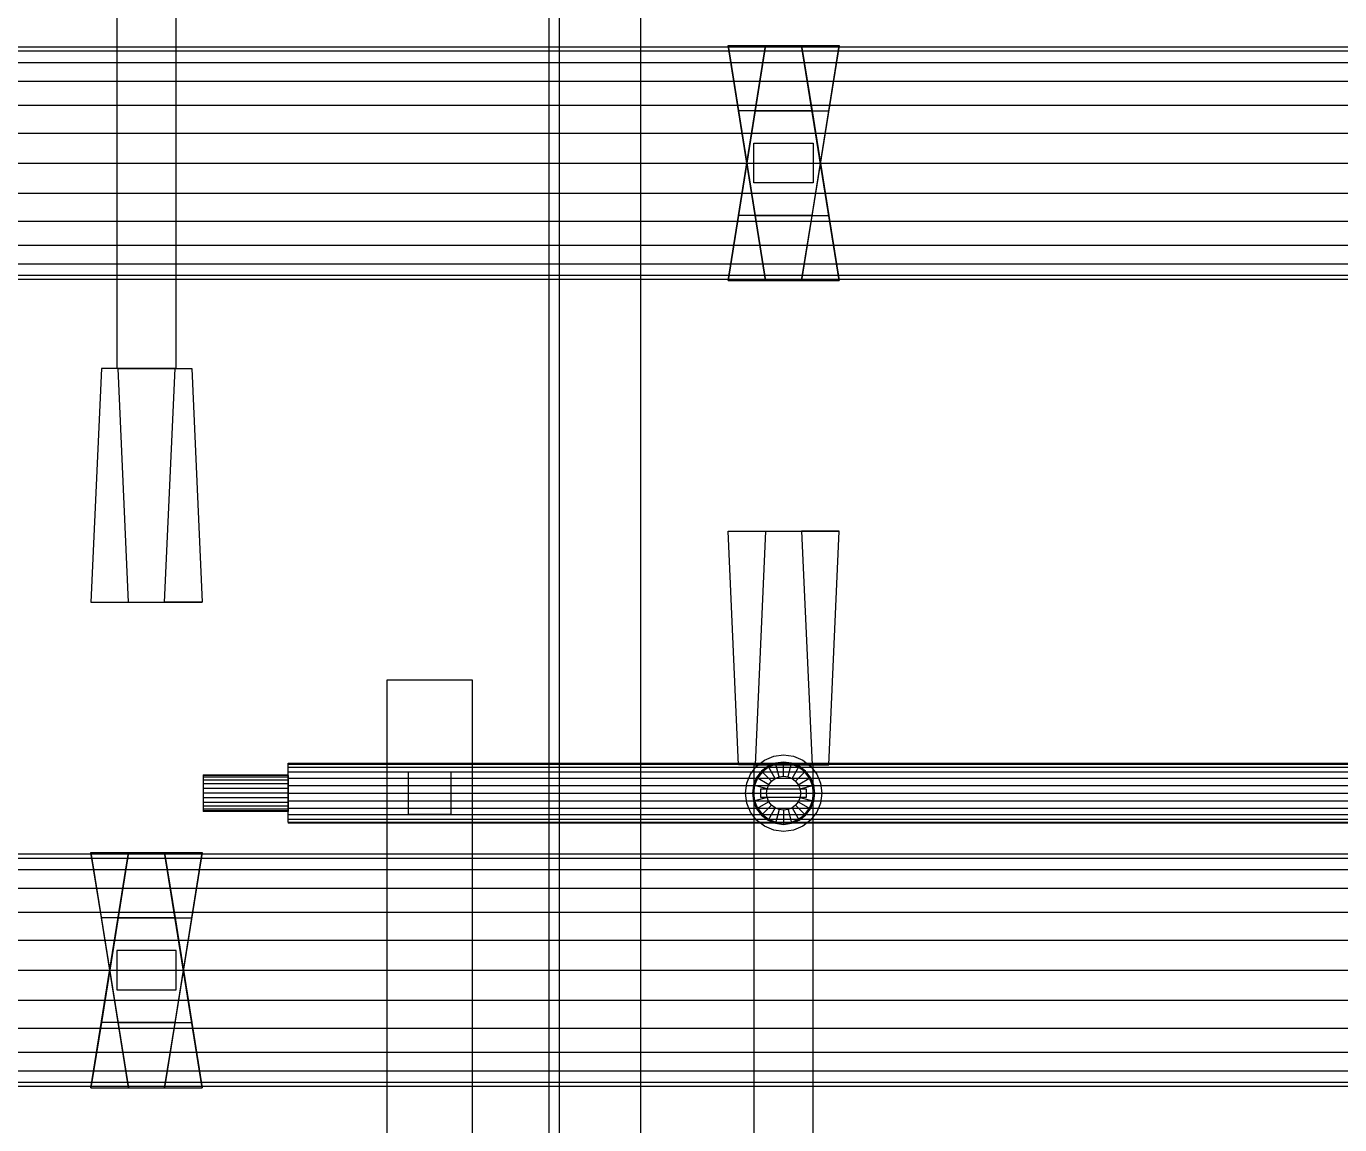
# Model space of a CAD drawing. Header units: millimetres. Extents: x -191664 to 191490, y -197311 to 10263.
# Drawn here: x 3140 to 4068, y -89994 to -89218 of the extents above; entities that cross this region are included whole.
import ezdxf

# ---------------------------------------------------------------- set-up
doc = ezdxf.new("R2010")
doc.units = ezdxf.units.MM
doc.layers.add('DET_mezcladora_superior', color=7, linetype='Continuous', lineweight=0)
doc.layers.add('R15_COTAS_TRANSPORTE_P', color=1, linetype='Continuous', lineweight=0)
doc.dimstyles.new('PLANTA_20', dxfattribs={"dimtxt": 50, "dimasz": 30, "dimexe": 30, "dimexo": 16, "dimgap": 20, "dimtad": 1, "dimtih": 1, "dimtoh": 1, "dimdec": 1, "dimzin": 0, "dimdsep": 46, "dimcen": 0.09, "dimadec": 0, "dimazin": 0, "dimtfac": 1, "dimtdec": 4, "dimtofl": 0, "dimtmove": 0, "dimatfit": 3, "dimfxl": 1, "dimtolj": 1, "dimtzin": 0, "dimarcsym": 0})

# ---------------------------------------------------------------- blocks, each defined once
blk = doc.blocks.new('*D133')
at = {"layer": 'Defpoints', "color": 0, "transparency": 16777216}
for p in [(439.69, -194147.98), (217.89, -194406.09), (-500, -194490), (-500, -194490), (500, -194490)]:
    blk.add_point(p, dxfattribs=at)
at = {"layer": 'R15_COTAS_TRANSPORTE_P', "color": 0, "lineweight": -2, "transparency": 16777216}
blk.add_arc((-500, -194490), 722.77, 2.37834, 17.62166, dxfattribs=at)
at = {"layer": 'R15_COTAS_TRANSPORTE_P', "color": 0, "transparency": 16777216}
for points in [[(184.12, -194272.81), (193.59, -194269.58), (179.18, -194242.8)], [(227.15, -194459.9), (217.15, -194460.11), (222.77, -194490)]]:
    blk.add_solid(points, dxfattribs=at)

msp = doc.modelspace()

# ---------------------------------------------------------------- linework, layer by layer
at = {"layer": 'DET_mezcladora_superior', "color": 8, "true_color": 0x667b86}
for p, q in [((3509.17, -88850), (3509.17, -90350)), ((3516.67, -90350), (3516.67, -88850)), ((3574.17, -90350), (3574.17, -88850))]:
    msp.add_line(p, q, dxfattribs=at)
at = {"layer": 'DET_mezcladora_superior', "color": 9, "true_color": 0xc6c9c8}
for p, q in [((3204, -89170), (3204, -89315)), ((3246, -89315), (3246, -89170)), ((3654, -89329), (3654, -89301)), ((3654, -89301), (3696, -89301)), ((3696, -89301), (3696, -89329)), ((3204, -89315), (3246, -89315)), ((3204, -89315), (3204, -89460)), ((3246, -89460), (3246, -89315)), ((3696, -89329), (3654, -89329)), ((3246, -89460), (3204, -89460)), ((3654, -89740), (3696, -89740)), ((3654, -89740), (3654, -89885)), ((3696, -89885), (3696, -89740)), ((3204, -89871), (3204, -89899)), ((3246, -89871), (3204, -89871)), ((3246, -89899), (3246, -89871)), ((3654, -89885), (3696, -89885)), ((3654, -89885), (3654, -90030)), ((3696, -90030), (3696, -89885)), ((3204, -89899), (3246, -89899))]:
    msp.add_line(p, q, dxfattribs=at)
at = {"layer": 'DET_mezcladora_superior', "color": 254, "true_color": 0xdce0df}
for p, q in [((3643.08, -89278), (3635.72, -89232)), ((3635.72, -89232), (3662.28, -89398)), ((3635.72, -89232), (3687.72, -89232)), ((3635.72, -89398), (3662.28, -89232)), ((3662.28, -89232), (3654.92, -89278)), ((3662.28, -89232), (3714.28, -89232)), ((3714.28, -89398), (3687.72, -89232)), ((3687.72, -89232), (3695.08, -89278)), ((3714.28, -89232), (3687.72, -89398)), ((3706.92, -89278), (3714.28, -89232)), ((7835, -89233), (1315, -89233)), ((1315, -89235.79), (7835, -89235.79)), ((1315, -89243.99), (7835, -89243.99)), ((1315, -89257.02), (7835, -89257.02)), ((1315, -89274), (7835, -89274)), ((3654.92, -89352), (3643.08, -89278)), ((3695.08, -89278), (3643.08, -89278)), ((3654.92, -89278), (3643.08, -89352)), ((3654.92, -89278), (3706.92, -89278)), ((3695.08, -89278), (3706.92, -89352)), ((3695.08, -89352), (3706.92, -89278)), ((1315, -89293.78), (7835, -89293.78)), ((1315, -89315), (7835, -89315)), ((1315, -89336.22), (7835, -89336.22)), ((3643.08, -89352), (3635.72, -89398)), ((3695.08, -89352), (3643.08, -89352)), ((3662.28, -89398), (3654.92, -89352)), ((3654.92, -89352), (3706.92, -89352)), ((3687.72, -89398), (3695.08, -89352)), ((3706.92, -89352), (3714.28, -89398)), ((1315, -89356), (7835, -89356)), ((1315, -89372.98), (7835, -89372.98)), ((1315, -89386.01), (7835, -89386.01)), ((1315, -89394.21), (7835, -89394.21)), ((1315, -89397), (7835, -89397)), ((3635.72, -89398), (3687.72, -89398)), ((3662.28, -89398), (3714.28, -89398)), ((3193.08, -89460), (3185.72, -89625)), ((3204.92, -89460), (3193.08, -89460)), ((3245.08, -89460), (3193.08, -89460)), ((3212.28, -89625), (3204.92, -89460)), ((3204.92, -89460), (3256.92, -89460)), ((3237.72, -89625), (3245.08, -89460)), ((3245.08, -89460), (3256.92, -89460)), ((3256.92, -89460), (3264.28, -89625)), ((3643.08, -89740), (3635.72, -89575)), ((3635.72, -89575), (3662.28, -89575)), ((3635.72, -89575), (3687.72, -89575)), ((3662.28, -89575), (3654.92, -89740)), ((3662.28, -89575), (3714.28, -89575)), ((3714.28, -89575), (3687.72, -89575)), ((3687.72, -89575), (3695.08, -89740)), ((3706.92, -89740), (3714.28, -89575)), ((3185.72, -89625), (3212.28, -89625)), ((3185.72, -89625), (3237.72, -89625)), ((3212.28, -89625), (3264.28, -89625)), ((3264.28, -89625), (3237.72, -89625)), ((3654.92, -89740), (3643.08, -89740)), ((3695.08, -89740), (3643.08, -89740)), ((3654.92, -89740), (3706.92, -89740)), ((3695.08, -89740), (3706.92, -89740)), ((7835, -89803), (1315, -89803)), ((1315, -89805.79), (7835, -89805.79)), ((3185.72, -89968), (3212.28, -89802)), ((3193.08, -89848), (3185.72, -89802)), ((3185.72, -89802), (3212.28, -89968)), ((3185.72, -89802), (3237.72, -89802)), ((3212.28, -89802), (3204.92, -89848)), ((3212.28, -89802), (3264.28, -89802)), ((3264.28, -89802), (3237.72, -89968)), ((3264.28, -89968), (3237.72, -89802)), ((3237.72, -89802), (3245.08, -89848)), ((3256.92, -89848), (3264.28, -89802)), ((1315, -89813.99), (7835, -89813.99)), ((1315, -89827.02), (7835, -89827.02)), ((1315, -89844), (7835, -89844)), ((3204.92, -89848), (3193.08, -89922)), ((3204.92, -89922), (3193.08, -89848)), ((3245.08, -89848), (3193.08, -89848)), ((3204.92, -89848), (3256.92, -89848)), ((3245.08, -89922), (3256.92, -89848)), ((3245.08, -89848), (3256.92, -89922)), ((1315, -89863.78), (7835, -89863.78)), ((1315, -89885), (7835, -89885)), ((1315, -89906.22), (7835, -89906.22)), ((1315, -89926), (7835, -89926)), ((3193.08, -89922), (3185.72, -89968)), ((3245.08, -89922), (3193.08, -89922)), ((3212.28, -89968), (3204.92, -89922)), ((3204.92, -89922), (3256.92, -89922)), ((3237.72, -89968), (3245.08, -89922)), ((3256.92, -89922), (3264.28, -89968)), ((1315, -89942.98), (7835, -89942.98)), ((1315, -89956.01), (7835, -89956.01)), ((1315, -89964.21), (7835, -89964.21)), ((1315, -89967), (7835, -89967)), ((3185.72, -89968), (3237.72, -89968)), ((3212.28, -89968), (3264.28, -89968))]:
    msp.add_line(p, q, dxfattribs=at)
at = {"layer": 'DET_mezcladora_superior', "color": 139, "true_color": 0x344b58}
for p, q in [((3395, -90580), (3395, -89680)), ((3395, -89680), (3455, -89680)), ((3455, -89680), (3455, -90580)), ((3659, -89763), (3659, -89757)), ((3659, -89757), (3691, -89757)), ((3691, -89757), (3691, -89763)), ((3691, -89763), (3659, -89763))]:
    msp.add_line(p, q, dxfattribs=at)
at = {"layer": 'DET_mezcladora_superior', "color": 9, "true_color": 0xb9c5c9}
for p, q in [((3668.01, -89733.92), (3675, -89733)), ((3675, -89733), (3681.99, -89733.92)), ((3651.62, -89746.5), (3655.91, -89740.91)), ((3655.91, -89740.91), (3661.5, -89736.62)), ((3661.5, -89736.62), (3668.01, -89733.92)), ((3681.99, -89733.92), (3688.5, -89736.62)), ((3688.5, -89736.62), (3694.09, -89740.91)), ((3694.09, -89740.91), (3698.38, -89746.5)), ((3265, -89747), (3265, -89747.44)), ((3265, -89747), (3325, -89747)), ((3265, -89747.44), (3265, -89748.74)), ((3325, -89747.44), (3265, -89747.44)), ((3265, -89748.74), (3265, -89750.81)), ((3325, -89748.74), (3265, -89748.74)), ((3265, -89750.81), (3265, -89753.5)), ((3325, -89750.81), (3265, -89750.81)), ((3325, -89747.44), (3325, -89747)), ((3325, -89747.44), (3325, -89748.74)), ((3325, -89748.74), (3325, -89750.81)), ((3325, -89750.81), (3325, -89753.5)), ((3648.92, -89753.01), (3651.62, -89746.5)), ((3698.38, -89746.5), (3701.08, -89753.01)), ((3265, -89753.5), (3265, -89756.64)), ((3325, -89753.5), (3265, -89753.5)), ((3265, -89756.64), (3265, -89760)), ((3325, -89756.64), (3265, -89756.64)), ((3265, -89760), (3265, -89763.36)), ((3325, -89760), (3265, -89760)), ((3325, -89753.5), (3325, -89756.64)), ((3325, -89756.64), (3325, -89760)), ((3325, -89760), (3325, -89763.36)), ((3648, -89760), (3648.92, -89753.01)), ((3648.92, -89766.99), (3648, -89760)), ((3701.08, -89753.01), (3702, -89760)), ((3702, -89760), (3701.08, -89766.99)), ((3265, -89763.36), (3265, -89766.5)), ((3325, -89763.36), (3265, -89763.36)), ((3265, -89766.5), (3265, -89769.19)), ((3325, -89766.5), (3265, -89766.5)), ((3265, -89769.19), (3265, -89771.26)), ((3325, -89769.19), (3265, -89769.19)), ((3325, -89763.36), (3325, -89766.5)), ((3325, -89766.5), (3325, -89769.19)), ((3325, -89769.19), (3325, -89771.26)), ((3651.62, -89773.5), (3648.92, -89766.99)), ((3701.08, -89766.99), (3698.38, -89773.5)), ((3265, -89771.26), (3265, -89772.56)), ((3325, -89771.26), (3265, -89771.26)), ((3265, -89772.56), (3265, -89773)), ((3325, -89772.56), (3265, -89772.56)), ((3325, -89773), (3265, -89773)), ((3325, -89771.26), (3325, -89772.56)), ((3325, -89772.56), (3325, -89773)), ((3655.91, -89779.09), (3651.62, -89773.5)), ((3661.5, -89783.38), (3655.91, -89779.09)), ((3694.09, -89779.09), (3688.5, -89783.38)), ((3698.38, -89773.5), (3694.09, -89779.09)), ((3668.01, -89786.08), (3661.5, -89783.38)), ((3675, -89787), (3668.01, -89786.08)), ((3681.99, -89786.08), (3675, -89787)), ((3688.5, -89783.38), (3681.99, -89786.08))]:
    msp.add_line(p, q, dxfattribs=at)
at = {"layer": 'DET_mezcladora_superior', "color": 134, "true_color": 0x238fa9}
for p, q in [((3325, -89739.52), (3325, -89738.8)), ((3325, -89738.8), (6375, -89738.8)), ((3325, -89741.64), (3325, -89739.52)), ((3325, -89739.52), (6375, -89739.52)), ((3325, -89745.01), (3325, -89741.64)), ((3325, -89741.64), (6375, -89741.64)), ((3664.4, -89741.64), (3660.01, -89745.01)), ((3669.51, -89739.52), (3664.4, -89741.64)), ((3675, -89738.8), (3669.51, -89739.52)), ((3680.49, -89739.52), (3675, -89738.8)), ((3685.6, -89741.64), (3680.49, -89739.52)), ((3689.99, -89745.01), (3685.6, -89741.64)), ((3325, -89749.4), (3325, -89745.01)), ((3325, -89745.01), (6375, -89745.01)), ((3325, -89754.51), (3325, -89749.4)), ((3325, -89749.4), (6375, -89749.4)), ((3656.64, -89749.4), (3654.52, -89754.51)), ((3660.01, -89745.01), (3656.64, -89749.4)), ((3693.36, -89749.4), (3689.99, -89745.01)), ((3695.48, -89754.51), (3693.36, -89749.4)), ((3325, -89760), (3325, -89754.51)), ((3325, -89754.51), (6375, -89754.51)), ((3325, -89765.49), (3325, -89760)), ((3325, -89760), (6375, -89760)), ((3654.52, -89754.51), (3653.8, -89760)), ((3653.8, -89760), (3654.52, -89765.49)), ((3696.2, -89760), (3695.48, -89754.51)), ((3695.48, -89765.49), (3696.2, -89760)), ((3325, -89770.6), (3325, -89765.49)), ((3325, -89765.49), (6375, -89765.49)), ((3654.52, -89765.49), (3656.64, -89770.6)), ((3693.36, -89770.6), (3695.48, -89765.49)), ((3325, -89774.99), (3325, -89770.6)), ((3325, -89770.6), (6375, -89770.6)), ((3325, -89778.36), (3325, -89774.99)), ((3325, -89774.99), (6375, -89774.99)), ((3325, -89780.48), (3325, -89778.36)), ((3325, -89778.36), (6375, -89778.36)), ((3656.64, -89770.6), (3660.01, -89774.99)), ((3660.01, -89774.99), (3664.4, -89778.36)), ((3664.4, -89778.36), (3669.51, -89780.48)), ((3680.49, -89780.48), (3685.6, -89778.36)), ((3685.6, -89778.36), (3689.99, -89774.99)), ((3689.99, -89774.99), (3693.36, -89770.6)), ((3325, -89780.48), (3325, -89781.2)), ((3325, -89780.48), (6375, -89780.48)), ((6375, -89781.2), (3325, -89781.2)), ((3669.51, -89780.48), (3675, -89781.2)), ((3675, -89781.2), (3680.49, -89780.48))]:
    msp.add_line(p, q, dxfattribs=at)
at = {"layer": 'DET_mezcladora_superior', "color": 55, "true_color": 0xb2944d}
for p, q in [((3664, -89740.95), (3659.44, -89744.44)), ((3669.31, -89738.75), (3664, -89740.95)), ((3669, -89749.61), (3664, -89740.95)), ((3675, -89738), (3669.31, -89738.75)), ((3671.89, -89748.41), (3669.31, -89738.75)), ((3680.69, -89738.75), (3675, -89738)), ((3675, -89748), (3675, -89738)), ((3678.11, -89748.41), (3680.69, -89738.75)), ((3686, -89740.95), (3680.69, -89738.75)), ((3681, -89749.61), (3686, -89740.95)), ((3690.56, -89744.44), (3686, -89740.95)), ((3655.95, -89749), (3653.75, -89754.31)), ((3659.44, -89744.44), (3655.95, -89749)), ((3664.61, -89754), (3655.95, -89749)), ((3666.51, -89751.51), (3659.44, -89744.44)), ((3664.61, -89754), (3666.51, -89751.51)), ((3666.51, -89751.51), (3669, -89749.61)), ((3669, -89749.61), (3671.89, -89748.41)), ((3671.89, -89748.41), (3675, -89748)), ((3675, -89748), (3678.11, -89748.41)), ((3678.11, -89748.41), (3681, -89749.61)), ((3681, -89749.61), (3683.49, -89751.51)), ((3683.49, -89751.51), (3690.56, -89744.44)), ((3683.49, -89751.51), (3685.39, -89754)), ((3685.39, -89754), (3694.05, -89749)), ((3694.05, -89749), (3690.56, -89744.44)), ((3696.25, -89754.31), (3694.05, -89749)), ((3653.75, -89754.31), (3653, -89760)), ((3653, -89760), (3653.75, -89765.69)), ((3653, -89760), (3663, -89760)), ((3663.41, -89756.89), (3653.75, -89754.31)), ((3663, -89760), (3663.41, -89756.89)), ((3663.41, -89763.11), (3663, -89760)), ((3663.41, -89756.89), (3664.61, -89754)), ((3685.39, -89754), (3686.59, -89756.89)), ((3686.59, -89756.89), (3696.25, -89754.31)), ((3686.59, -89756.89), (3687, -89760)), ((3687, -89760), (3686.59, -89763.11)), ((3687, -89760), (3697, -89760)), ((3697, -89760), (3696.25, -89754.31)), ((3696.25, -89765.69), (3697, -89760)), ((3663.41, -89763.11), (3653.75, -89765.69)), ((3653.75, -89765.69), (3655.95, -89771)), ((3664.61, -89766), (3655.95, -89771)), ((3666.51, -89768.49), (3659.44, -89775.56)), ((3664.61, -89766), (3663.41, -89763.11)), ((3669, -89770.39), (3664, -89779.05)), ((3666.51, -89768.49), (3664.61, -89766)), ((3669, -89770.39), (3666.51, -89768.49)), ((3671.89, -89771.59), (3669, -89770.39)), ((3681, -89770.39), (3678.11, -89771.59)), ((3683.49, -89768.49), (3681, -89770.39)), ((3681, -89770.39), (3686, -89779.05)), ((3685.39, -89766), (3683.49, -89768.49)), ((3683.49, -89768.49), (3690.56, -89775.56)), ((3686.59, -89763.11), (3685.39, -89766)), ((3685.39, -89766), (3694.05, -89771)), ((3686.59, -89763.11), (3696.25, -89765.69)), ((3694.05, -89771), (3696.25, -89765.69)), ((3655.95, -89771), (3659.44, -89775.56)), ((3659.44, -89775.56), (3664, -89779.05)), ((3664, -89779.05), (3669.31, -89781.25)), ((3671.89, -89771.59), (3669.31, -89781.25)), ((3675, -89772), (3671.89, -89771.59)), ((3678.11, -89771.59), (3675, -89772)), ((3675, -89772), (3675, -89782)), ((3678.11, -89771.59), (3680.69, -89781.25)), ((3680.69, -89781.25), (3686, -89779.05)), ((3686, -89779.05), (3690.56, -89775.56)), ((3690.56, -89775.56), (3694.05, -89771)), ((3669.31, -89781.25), (3675, -89782)), ((3675, -89782), (3680.69, -89781.25))]:
    msp.add_line(p, q, dxfattribs=at)
at = {"layer": 'DET_mezcladora_superior', "color": 8, "true_color": 0x71848d}
for p, q in [((3410, -89775), (3410, -89745)), ((3410, -89745), (3440, -89745)), ((3440, -89745), (3440, -89775)), ((3440, -89775), (3410, -89775))]:
    msp.add_line(p, q, dxfattribs=at)

# ---------------------------------------------------------------- dimensions: what is measured, and where the dimension line sits
at = {"layer": 'R15_COTAS_TRANSPORTE_P'}
dim = msp.add_angular_dim_2l(base=(217.89, -194406.09), line1=((-500, -194490), (500, -194490)), line2=((-500, -194490), (439.69, -194147.98)), dimstyle='PLANTA_20', dxfattribs=at)
dim.commit()
dim.dimension.update_dxf_attribs({"geometry": '*D133', "text_midpoint": (191490.46, -33543.69)})

doc.saveas('drawing.dxf')
